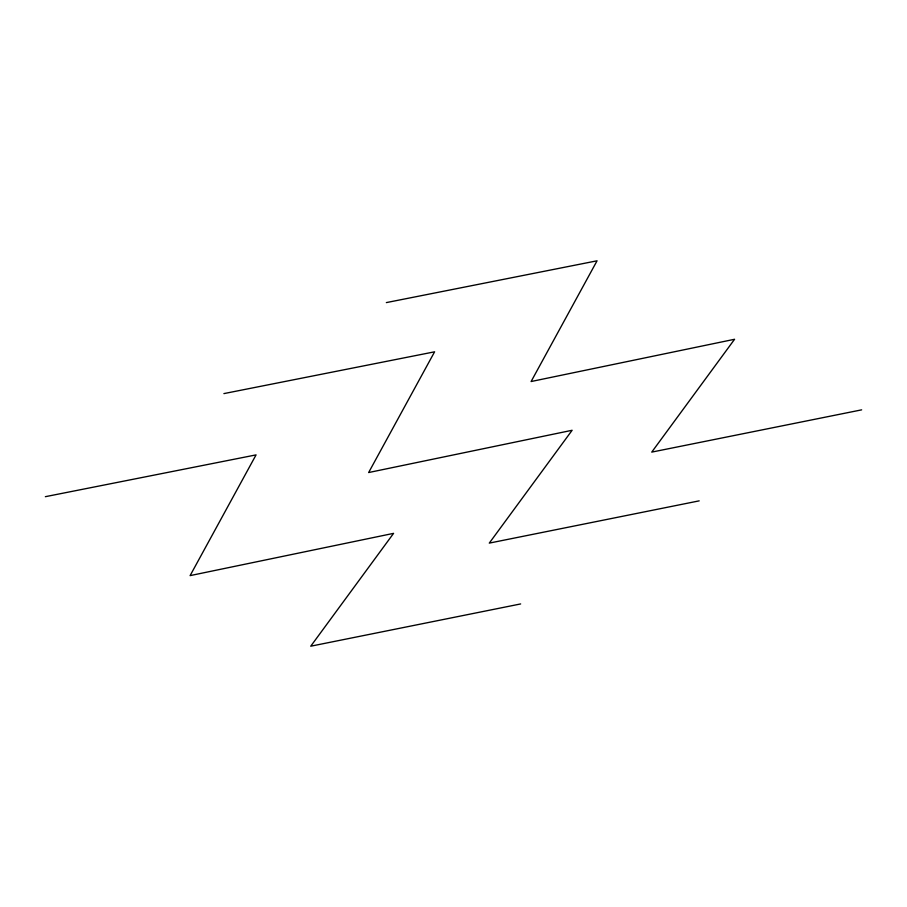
<?xml version="1.0" encoding="UTF-8"?>
<svg xmlns="http://www.w3.org/2000/svg" width="907" height="907" viewBox="0 0 907 907"><rect width="100%" height="100%" fill="white"/><g stroke="black" fill="none" stroke-linecap="round" stroke-linejoin="round"><path stroke-width="1.36" d="M861.65 409.851L651.748 452.105L734.579 339.275L531.105 381.53L597.055 260.808L386.348 302.598M699.195 500.857L489.292 543.112L572.124 430.281L368.65 472.536L434.6 351.814L223.893 393.604M520.652 603.937L310.75 646.192L393.581 533.361L190.107 575.616L256.057 454.895L45.35 496.685"/></g></svg>
